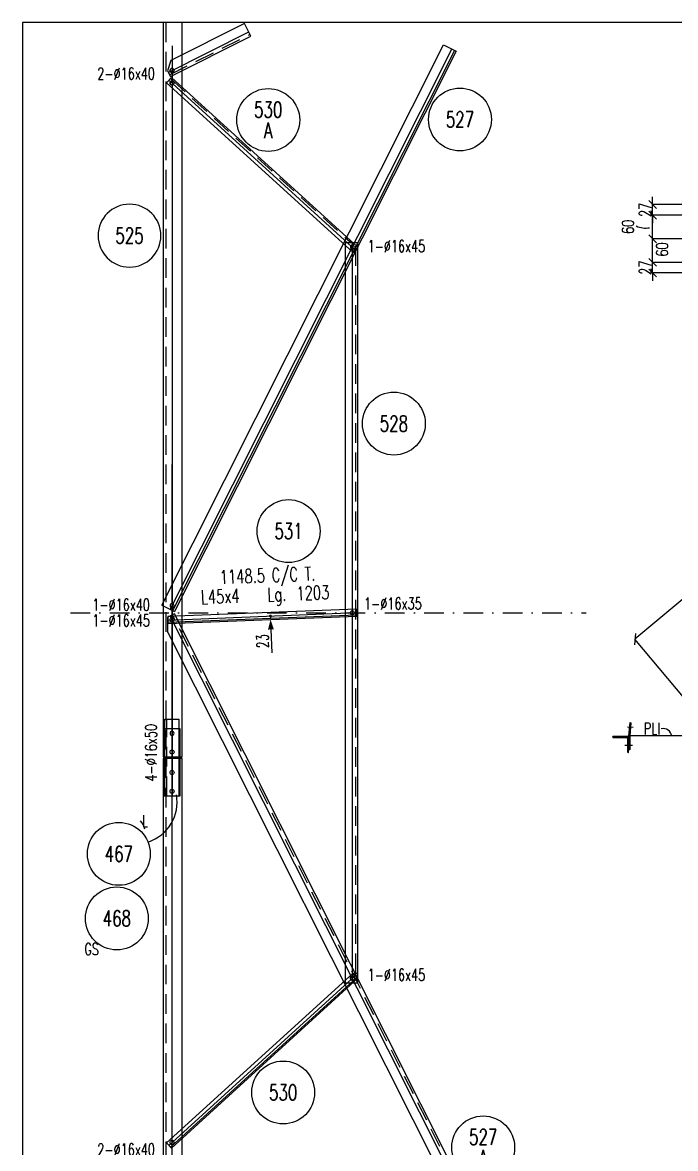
# Model space of a CAD drawing. Extents: x 575476 to 595751, y -97905 to -83554.
# Drawn here: x 575476 to 579631, y -90717 to -83554 of the extents above; entities that cross this region are included whole.
import ezdxf
from ezdxf.enums import TextEntityAlignment as Align

# ---------------------------------------------------------------- set-up
doc = ezdxf.new("R2010")
doc.units = 0
doc.header["$LTSCALE"] = 250
doc.header["$MEASUREMENT"] = 0
doc.linetypes.add('DASHDOT', pattern=[1, 0.5, -0.25, 0, -0.25])
doc.linetypes.add('DASHED', pattern=[0.75, 0.5, -0.25])
doc.layers.get('0').update_dxf_attribs({"linetype": 'CONTINUOUS'})
doc.layers.get('DEFPOINTS').update_dxf_attribs({"linetype": 'CONTINUOUS'})
for name, color, linetype in [('ASSI', 6, 'CONTINUOUS'), ('BOLLINI_1', 7, 'CONTINUOUS'), ('BOLLINI_5', 7, 'CONTINUOUS'), ('FORI', 2, 'CONTINUOUS'), ('LINEA_ANG', 2, 'CONTINUOUS'), ('LINEE_PIASTRE', 2, 'CONTINUOUS'), ('LM', 7, 'CONTINUOUS'), ('LS', 7, 'CONTINUOUS'), ('MZ', 6, 'DASHDOT'), ('PIASTRE', 5, 'CONTINUOUS'), ('QT_MAL', 7, 'CONTINUOUS'), ('QT_MPR', 7, 'CONTINUOUS'), ('TRAT-Y', 7, 'DASHED')]:
    doc.layers.add(name, color=color, linetype=linetype)
doc.styles.add('QUOTE', font='ROMANS8.SHX', dxfattribs={"width": 0.7})
doc.styles.add('RQL', font='ROMANS8.SHX', dxfattribs={"width": 0.7})
doc.styles.add('RS', font='ROMANS8.shx', dxfattribs={"width": 0.7})
doc.styles.get("Standard").update_dxf_attribs({"font": 'ROMANS8.SHX', "width": 0.7})
doc.dimstyles.new('FRECCE1', dxfattribs={"dimtxt": 75, "dimasz": 8.33, "dimexe": 0, "dimexo": 0, "dimgap": 1, "dimtad": 1, "dimzin": 0, "dimdsep": 46, "dimtxsty": 'RS', "dimblk1": 'QUOTP', "dimblk2": 'QUOTF', "dimsah": 1, "dimcen": 0, "dimclrd": 2, "dimclre": 2, "dimclrt": 7, "dimadec": 0, "dimazin": 0, "dimtfac": 1, "dimtix": 1, "dimtmove": 2, "dimatfit": 3, "dimldrblk": 'QUOTP', "dimfxl": 1, "dimtolj": 1, "dimtzin": 0, "dimarcsym": 0})
doc.dimstyles.new('TRATTO', dxfattribs={"dimscale": 0, "dimtxt": 75, "dimasz": 50, "dimexe": 0, "dimexo": 0, "dimgap": 10, "dimtad": 1, "dimrnd": 0.5, "dimdsep": 46, "dimtxsty": 'RS', "dimblk1": 'OBLIQUE', "dimblk2": 'OBLIQUE', "dimsah": 1, "dimcen": 0.09, "dimclrd": 2, "dimclre": 2, "dimclrt": 7, "dimadec": 0, "dimazin": 0, "dimtfac": 1, "dimtix": 1, "dimtmove": 2, "dimatfit": 3, "dimfxl": 1, "dimtolj": 1, "dimtzin": 0, "dimarcsym": 0})

# ---------------------------------------------------------------- blocks, each defined once
blk = doc.blocks.new('ASSE98')
blk.add_line((0, 0), (1, 0))
at = {"color": 7, "style": 'QUOTE', "width": 0.5, "flags": 1}
for tag, p in [('TI', (1.38308, 6.82731)), ('DI_S', (1.38308, 6.42178)), ('D_S', (1.38308, 6.02092)), ('E_S', (1.38308, 5.68065)), ('NFORI', (1.36454, 5.29792)), ('ALAR', (1.36349, 4.93246)), ('FAM', (1.3775, 4.54645)), ('ALA', (1.38308, 4.19257)), ('DISP2', (1.38308, 3.84971)), ('DISP1', (1.38308, 3.50686)), ('PINZAF', (1.38308, 3.164)), ('PINZAI', (1.38308, 2.82114)), ('TRP', (1.38308, 2.47829)), ('NP', (1.38308, 2.13543)), ('SV', (1.38308, 1.79257)), ('PESO', (1.38308, 1.44971)), ('QUA', (1.38308, 1.10686)), ('LUN', (1.38308, 0.764)), ('PROF', (1.38308, 0.42114)), ('POS', (1.38308, 0.07829))]:
    blk.add_attdef(tag, p, '', height=0.2, dxfattribs=at)
at = {"color": 7, "flags": 1}
for tag, p in [('LAV1', (3.07431, 6.82847)), ('LAV2', (3.07431, 6.49513)), ('LAV3', (3.07431, 6.1618)), ('LAV4', (3.07431, 5.82847)), ('LAV5', (3.07431, 5.49513)), ('LAV6', (3.07431, 5.1618)), ('LAV7', (3.07431, 4.82847)), ('LAV8', (3.07431, 4.49513)), ('LAV9', (3.07431, 4.1618)), ('LAV10', (3.07431, 3.82847))]:
    blk.add_attdef(tag, p, '', height=0.2, dxfattribs=at)
blk = doc.blocks.new('16')
blk.add_circle((0, 0), 1)
blk = doc.blocks.new('MRKR_98')
blk.add_point((0, 0))
at = {"color": 7, "style": 'QUOTE', "width": 0.5, "flags": 1}
for tag, p in [('AUX2', (3.71, 4.93)), ('NFORI', (3.72, 5.3)), ('TI', (3.73, 6.83)), ('AUX1', (3.73, 4.19)), ('DI_S', (3.73, 6.42)), ('D_S', (3.73, 6.02)), ('E_S', (3.73, 5.68)), ('FAM', (3.73, 4.55)), ('COMMESSA', (3.73, 3.85)), ('MD', (3.73, 3.51)), ('MP', (3.73, 3.16)), ('LARGHEZZA', (3.73, 2.82)), ('SPESSORE', (3.73, 2.48)), ('NP', (3.73, 2.14)), ('SV', (3.73, 1.79)), ('PESO', (3.73, 1.45)), ('QUA', (3.73, 1.11)), ('LUN', (3.73, 0.76)), ('PROF', (3.73, 0.42)), ('POS', (3.73, 0.08))]:
    blk.add_attdef(tag, p, '', height=0.2, dxfattribs=at)
at = {"color": 7, "flags": 1}
for tag, p in [('LAV1', (5.26, 6.88)), ('LAV2', (5.26, 6.55)), ('LAV3', (5.26, 6.21)), ('LAV4', (5.26, 5.88)), ('LAV5', (5.26, 5.55)), ('LAV6', (5.26, 5.21)), ('LAV7', (5.26, 4.88)), ('LAV8', (5.26, 4.55)), ('LAV9', (5.26, 4.21)), ('LAV10', (5.26, 3.88))]:
    blk.add_attdef(tag, p, '', height=0.2, dxfattribs=at)
blk = doc.blocks.new('_OBLIQUE')
at = {"color": 0, "linetype": 'ByBlock'}
blk.add_line((-0.5, -0.5), (0.5, 0.5), dxfattribs=at)
blk = doc.blocks.new('*D63')
at = {"layer": 'DEFPOINTS', "color": 0, "transparency": 16777216}
for p in [(581561.3, -86613.2), (579373.6, -87477.2), (579839.2, -88033.9)]:
    blk.add_point(p, dxfattribs=at)
at = {"layer": 'QT_MPR', "color": 2, "lineweight": -2, "transparency": 16777216}
for p, q in [((581086.1, -86044.9), (579373.6, -87477.2)), ((581561.3, -86613.2), (581086.1, -86044.9)), ((579839.2, -88033.9), (579373.6, -87477.2))]:
    blk.add_line(p, q, dxfattribs=at)
at = {"layer": 'QT_MPR', "color": 2, "lineweight": -2, "transparency": 16777216, "xscale": 50, "yscale": 50, "zscale": 50}
for p, rotation in [((581086.1, -86044.9), 39.90711889198423), ((579373.6, -87477.2), 219.9071188919842)]:
    blk.add_blockref('_OBLIQUE', p, dxfattribs=dict(at, rotation=rotation))
at = {"layer": 'QT_MPR', "color": 7, "transparency": 16777216, "insert": (580199.4, -86724.6), "char_height": 75, "attachment_point": 5, "rotation": 39.90712, "style": 'RS'}
blk.add_mtext('\\A1;2232.5', dxfattribs=at)
blk = doc.blocks.new('QUOTP')
at = {"layer": 'ASSI', "color": 2, "const_width": 1.07}
blk.add_lwpolyline([(-0.53, 0, 1), (0.53, 0, 1)], format="xyb", close=True, dxfattribs=at)
blk = doc.blocks.new('QUOTF')
at = {"layer": 'LS', "color": 2}
blk.add_line((7.5, 0), (25.5, 0), dxfattribs=at)
blk.add_solid([(7.5, 2.25), (0, 0), (7.5, -2.25)], dxfattribs=at)
blk = doc.blocks.new('*D102')
at = {"layer": 'DEFPOINTS', "color": 0, "transparency": 16777216}
for p in [(577053.4, -87329.8), (577054.3, -87352.8), (577054.3, -87352.8)]:
    blk.add_point(p, dxfattribs=at)
at = {"layer": 'QT_MAL', "color": 2, "lineweight": -2, "transparency": 16777216}
for p, q in [((577053.4, -87329.8), (577053.4, -87329.8)), ((577053.8, -87338.2), (577054, -87344.5)), ((577054.3, -87352.8), (577054.3, -87352.8))]:
    blk.add_line(p, q, dxfattribs=at)
at = {"layer": 'QT_MAL', "color": 2, "lineweight": -2, "transparency": 16777216, "xscale": 8.33, "yscale": 8.33, "zscale": 8.33}
for name, p, rotation in [('QUOTF', (577054.3, -87352.8), 272.2455961902394), ('QUOTP', (577053.4, -87329.8), 92.24559619023945)]:
    blk.add_blockref(name, p, dxfattribs=dict(at, rotation=rotation))
at = {"layer": 'QT_MAL', "color": 7, "transparency": 16777216, "insert": (577004.2, -87490), "char_height": 75, "attachment_point": 5, "rotation": 92.2456, "style": 'RS'}
blk.add_mtext('\\A1;23', dxfattribs=at)
blk = doc.blocks.new('bull')
at = {"style": 'RS', "width": 0.7, "flags": 1}
for tag, p in [('NN', (-12.25, 0)), ('DIAMETRO', (0, -4.86)), ('SERRAGGIO', (0, -9.71)), ('LUNGHEZZA', (0, -14.57)), ('NB', (0, -19.43)), ('TIPO', (0, -24.12)), ('EL', (-0.14, -29))]:
    blk.add_attdef(tag, p, '', height=3, dxfattribs=at)
at = {"style": 'RS', "width": 0.7}
blk.add_attdef('BULLONE', (0, 0), '', height=3, dxfattribs=at)
blk = doc.blocks.new('YYY')
blk.add_circle((0, 0), 8)
at = {"color": 3, "style": 'RQL', "width": 0.7}
for tag, p in [('POS3', (0, 0.65)), ('POS2', (0, -4.63))]:
    blk.add_attdef(tag, text='', height=4, dxfattribs=at).set_placement(p, align=Align.CENTER)
at = {"style": 'RQL', "width": 0.7, "flags": 1}
blk.add_attdef('TIPO', text='', height=3, dxfattribs=at).set_placement((0, 0), align=Align.MIDDLE_CENTER)
blk = doc.blocks.new('xxx')
blk.add_circle((0, 0), 8)
at = {"color": 3, "style": 'RQL', "width": 0.7}
blk.add_attdef('POS', text='', height=4, dxfattribs=at).set_placement((0, 0), align=Align.MIDDLE)
at = {"style": 'RQL', "width": 0.7, "flags": 1}
for tag, p in [('POS1', (-0.39, -5.42)), ('TIPO', (-0.39, -8.66))]:
    blk.add_attdef(tag, p, '', height=2, dxfattribs=at)
blk = doc.blocks.new('*D27')
at = {"layer": 'DEFPOINTS', "color": 0, "transparency": 16777216}
for p in [(579486, -85080.1), (580097.4, -85080.1), (579779.8, -85147.6)]:
    blk.add_point(p, dxfattribs=at)
at = {"layer": 'LS', "color": 2, "lineweight": -2, "transparency": 16777216}
for p, q in [((579486, -85080.1), (579486, -85030.1)), ((580097.4, -85080.1), (579486, -85080.1)), ((579486, -85147.6), (579486, -85080.1)), ((579779.8, -85147.6), (579486, -85147.6)), ((579486, -85147.6), (579486, -85197.6))]:
    blk.add_line(p, q, dxfattribs=at)
at = {"layer": 'LS', "color": 2, "lineweight": -2, "transparency": 16777216, "xscale": 50, "yscale": 50, "zscale": 50}
for p, rotation in [((579486, -85080.1), 270), ((579486, -85147.6), 90)]:
    blk.add_blockref('_OBLIQUE', p, dxfattribs=dict(at, rotation=rotation))
at = {"layer": 'LS', "color": 7, "transparency": 16777216, "insert": (579438.5, -85113.9), "char_height": 75, "attachment_point": 5, "rotation": 90, "style": 'RS'}
blk.add_mtext('\\A1;27', dxfattribs=at)
blk = doc.blocks.new('*D28')
at = {"layer": 'DEFPOINTS', "color": 0, "transparency": 16777216}
for p in [(579486, -84930.1), (579779.8, -84930.1), (579847.3, -85080.1)]:
    blk.add_point(p, dxfattribs=at)
at = {"layer": 'LS', "color": 2, "lineweight": -2, "transparency": 16777216}
for p, q in [((579779.8, -84930.1), (579486, -84930.1)), ((579486, -85080.1), (579486, -84930.1)), ((579847.3, -85080.1), (579486, -85080.1))]:
    blk.add_line(p, q, dxfattribs=at)
at = {"layer": 'LS', "color": 2, "lineweight": -2, "transparency": 16777216, "xscale": 50, "yscale": 50, "zscale": 50}
for p, rotation in [((579486, -84930.1), 90), ((579486, -85080.1), 270)]:
    blk.add_blockref('_OBLIQUE', p, dxfattribs=dict(at, rotation=rotation))
at = {"layer": 'LS', "color": 7, "transparency": 16777216, "insert": (579546, -84998.5), "char_height": 75, "attachment_point": 5, "rotation": 90, "style": 'RS'}
blk.add_mtext('\\A1;60', dxfattribs=at)
blk = doc.blocks.new('*D29')
at = {"layer": 'DEFPOINTS', "color": 0, "transparency": 16777216}
for p in [(579486, -84780.1), (579972.3, -84780.1), (579779.8, -84930.1)]:
    blk.add_point(p, dxfattribs=at)
at = {"layer": 'LS', "color": 2, "lineweight": -2, "transparency": 16777216}
for p, q in [((579972.3, -84780.1), (579486, -84780.1)), ((579486, -84930.1), (579486, -84780.1)), ((579779.8, -84930.1), (579486, -84930.1))]:
    blk.add_line(p, q, dxfattribs=at)
at = {"layer": 'LS', "color": 2, "lineweight": -2, "transparency": 16777216, "xscale": 50, "yscale": 50, "zscale": 50}
for p, rotation in [((579486, -84780.1), 90), ((579486, -84930.1), 270)]:
    blk.add_blockref('_OBLIQUE', p, dxfattribs=dict(at, rotation=rotation))
at = {"layer": 'LS', "color": 7, "transparency": 16777216, "insert": (579329, -84854), "char_height": 75, "attachment_point": 5, "rotation": 90, "style": 'RS'}
blk.add_mtext('\\A1;60', dxfattribs=at)
blk = doc.blocks.new('*D30')
at = {"layer": 'DEFPOINTS', "color": 0, "transparency": 16777216}
for p in [(579486, -84712.6), (579779.8, -84712.6), (579972.3, -84780.1)]:
    blk.add_point(p, dxfattribs=at)
at = {"layer": 'LS', "color": 2, "lineweight": -2, "transparency": 16777216}
for p, q in [((579486, -84712.6), (579486, -84662.6)), ((579779.8, -84712.6), (579486, -84712.6)), ((579486, -84780.1), (579486, -84712.6)), ((579972.3, -84780.1), (579486, -84780.1)), ((579486, -84780.1), (579486, -84830.1))]:
    blk.add_line(p, q, dxfattribs=at)
at = {"layer": 'LS', "color": 2, "lineweight": -2, "transparency": 16777216, "xscale": 50, "yscale": 50, "zscale": 50}
for p, rotation in [((579486, -84712.6), 270), ((579486, -84780.1), 90)]:
    blk.add_blockref('_OBLIQUE', p, dxfattribs=dict(at, rotation=rotation))
at = {"layer": 'LS', "color": 7, "transparency": 16777216, "insert": (579438.5, -84746.4), "char_height": 75, "attachment_point": 5, "rotation": 90, "style": 'RS'}
blk.add_mtext('\\A1;27', dxfattribs=at)

msp = doc.modelspace()

# ---------------------------------------------------------------- hatches: boundary and pattern name
at = {"layer": 'LS'}
h = msp.add_hatch(dxfattribs=at)
h.set_pattern_fill('_U', color=4, scale=5, angle=225, style=0, pattern_type=0)
h.set_pattern_definition([(225, (1068760.6475, -91522.2666), (3.535533906, -3.535533906), [])])
edge = h.paths.add_edge_path()
edge.add_line((579331.648, -88097.267), (579231.648, -88097.267))
edge.add_line((579231.648, -88097.267), (579231.648, -88099.267))
edge.add_arc((579235.648, -88099.267), 4, 180, 270)
edge.add_line((579235.648, -88103.267), (579317.648, -88103.267))
edge.add_arc((579317.648, -88111.267), 8, 360, 450, ccw=False)
edge.add_line((579325.648, -88111.267), (579325.648, -88193.267))
edge.add_arc((579329.648, -88193.267), 4, 180, 270)
edge.add_line((579329.648, -88197.267), (579331.648, -88197.267))
edge.add_line((579331.648, -88197.267), (579331.648, -88097.267))

# ---------------------------------------------------------------- linework, layer by layer
at = {"layer": 'LINEA_ANG'}
for p, q in [((576491.511, -83554.498), (576371.511, -83554.498)), ((576371.511, -83554.498), (576371.511, -88225.498)), ((576888.291, -83560.912), (576419.304, -83796.869)), ((576491.511, -88225.498), (576491.511, -83554.498)), ((576928.741, -83641.31), (576888.291, -83560.912)), ((576416.875, -83898.84), (576928.741, -83641.31)), ((576361.777, -87261.54), (578155.074, -83697.184)), ((578155.074, -83697.184), (578235.472, -83737.633)), ((576419.304, -83796.869), (576397.998, -83861.321)), ((578223.859, -83731.791), (576430.562, -87296.147)), ((578235.472, -83737.633), (576442.175, -87301.99)), ((576397.998, -83861.321), (576416.875, -83898.84)), ((576392.734, -83938.017), (576423.009, -83904.724)), ((577580.176, -85017.834), (576392.734, -83938.017)), ((576423.009, -83904.724), (577610.452, -84984.541)), ((577566.061, -84944.174), (577560.343, -84950.463)), ((577610.086, -84956.307), (577530.086, -84956.307)), ((577530.086, -84956.307), (577530.086, -89662.307)), ((577610.452, -84984.541), (577580.176, -85017.834)), ((577610.086, -89662.307), (577610.086, -84956.307)), ((576361.777, -87261.54), (576442.175, -87301.99)), ((577601.746, -87286.325), (576399.669, -87333.462)), ((577603.509, -87331.29), (577601.746, -87286.325)), ((576399.669, -87333.462), (576401.433, -87378.428)), ((576442.188, -87316.81), (576400.202, -87337.934)), ((576400.442, -87434.084), (576400.202, -87337.934)), ((576401.1, -87369.934), (577603.176, -87322.797)), ((576401.433, -87378.428), (577603.509, -87331.29)), ((579913.674, -94216.735), (576442.188, -87316.81)), ((576400.442, -87434.084), (579811.703, -94214.305)), ((576380.511, -88475.498), (576380.511, -87985.498)), ((576380.511, -87985.498), (576470.511, -87985.498)), ((576470.511, -87985.498), (576470.511, -88475.498)), ((576371.511, -88225.498), (576491.511, -88225.498)), ((576491.511, -88235.277), (576371.511, -88235.277)), ((576371.511, -88235.277), (576371.511, -94235.277)), ((576491.511, -94132.277), (576491.511, -88235.277)), ((576470.511, -88475.498), (576380.511, -88475.498)), ((577580.176, -89600.941), (576392.734, -90680.758)), ((577610.452, -89634.234), (577580.176, -89600.941)), ((577597.586, -89602.307), (577610.086, -89602.307)), ((576417.29, -90707.762), (577604.733, -89627.945)), ((576423.009, -90714.051), (577610.452, -89634.234)), ((577530.086, -89662.307), (577610.086, -89662.307)), ((576392.734, -90680.758), (576423.009, -90714.051))]:
    msp.add_line(p, q, dxfattribs=at)
at = {"layer": 'LINEE_PIASTRE'}
for p, q in [((576377.511, -88475.498), (576377.511, -88045.498)), ((576377.511, -88045.498), (576477.511, -88045.498)), ((576477.511, -88045.498), (576477.511, -88475.498)), ((576477.511, -88475.498), (576377.511, -88475.498))]:
    msp.add_line(p, q, dxfattribs=at)
at = {"layer": 'LS', "color": 6}
for p, q in [((576427.511, -83703.498), (576427.511, -88252.02)), ((576427.511, -88684.029), (576427.511, -86366.755)), ((576427.511, -94196.277), (576427.511, -86366.755)), ((579339.855, -88008.151), (579332.648, -88091.962)), ((579339.855, -88008.151), (579347.826, -88008.836)), ((579347.826, -88008.836), (579340.648, -88092.305)), ((579324.893, -88033.964), (579362.115, -88037.165)), ((579332.648, -88091.962), (579332.648, -88180.897)), ((579340.648, -88092.305), (579340.648, -88180.897)), ((586886.261, -88092.305), (579340.648, -88092.305)), ((579357.478, -88153.897), (579309.602, -88153.897)), ((579340.648, -88180.897), (579332.648, -88180.897))]:
    msp.add_line(p, q, dxfattribs=at)
at = {"layer": 'LS', "color": 8}
msp.add_lwpolyline([(575475.59, -83555.09), (575475.59, -97905.09), (591375.59, -97905.09), (591375.59, -95905.09), (595750.59, -95905.09), (595750.59, -83555.09), (575475.59, -83555.09)], close=True, dxfattribs=at)
at = {"layer": 'LS', "color": 6}
msp.add_lwpolyline([(579331.648, -88097.267), (579231.648, -88097.267), (579231.648, -88099.267, 0.41421356), (579235.648, -88103.267), (579317.648, -88103.267, -0.41421356), (579325.648, -88111.267), (579325.648, -88193.267, 0.41421356), (579329.648, -88197.267), (579331.648, -88197.267)], format="xyb", close=True, dxfattribs=at)
for centre, radius, start, end in [((579440.248, -84729.701), 132.607, 243.9552561, 281.4756406), ((579552.78, -88100.476), 54.907, 7.3445349, 102.5425194), ((576192.482, -88513.871), 266.963, 288.1794466, 10.2272518), ((576161.864, -88701.395), 93.674, 9.1293895, 47.1623047)]:
    msp.add_arc(centre, radius, start, end, dxfattribs=at)
at = {"layer": 'MZ'}
msp.add_line((575781.164, -87309.387), (579063.175, -87309.387), dxfattribs=at)
at = {"layer": 'TRAT-Y'}
for p, q in [((576388.511, -83554.498), (576388.511, -88225.498)), ((576411.032, -83887.227), (576922.898, -83629.697)), ((576417.29, -83911.013), (577560.343, -84950.463)), ((577597.586, -89602.307), (577597.586, -84956.307)), ((579902.061, -94222.577), (576430.575, -87322.653)), ((576394.511, -88475.498), (576394.511, -87985.498)), ((576388.511, -88235.277), (576388.511, -94235.277))]:
    msp.add_line(p, q, dxfattribs=at)

# ---------------------------------------------------------------- block references
at = {"layer": 'ASSI'}
for p, xscale, rotation in [((576371.511, -83555.09), 4671, 270), ((576403.391, -83872.041), 573, 26.70785937687735), ((576415.376, -87288.507), 3990, 63.29214062312587), ((576427.511, -87985.498), 490, 270)]:
    msp.add_blockref('ASSE98', p, dxfattribs=dict(at, xscale=xscale, rotation=rotation))
for p, xscale, zscale, rotation in [((577594.978, -85001.557), 1605, 1605, 137.7177644699593), ((577575.086, -89662.307), 4706, 4706, 89.99999999999999), ((579886.875, -94230.218), 7724.000000000005, 7724.000000000005, 116.7078593768721), ((576371.511, -88235.277), 6000, 6000, 269.9999999999999), ((576407.535, -90697.034), 1605, 1605, 42.28223553004205)]:
    msp.add_blockref('ASSE98', p, dxfattribs=dict(at, xscale=xscale, zscale=zscale, rotation=rotation))
ref = msp.add_blockref('ASSE98', (576400.531, -87355.445), dxfattribs=dict(at, xscale=1203, zscale=1203, rotation=2.245596190239448))
ref.add_attrib('PROF', 'L45x4', (576612.087, -87254.111), dxfattribs={"layer": '0', "color": 2, "height": 87.5, "rotation": 2.2455962, "style": 'QUOTE', "width": 0.7})
ref.add_attrib('LUN', '1203', (577220.203, -87230.265), dxfattribs={"layer": '0', "color": 2, "height": 87.5, "rotation": 2.2455962, "style": 'QUOTE', "width": 0.7})
ref.add_attrib('PESO', '1148.5 C/C T.', (576731.962, -87126.891), dxfattribs={"layer": '0', "color": 2, "height": 87.5, "rotation": 2.2455962, "style": 'QUOTE', "width": 0.7})
ref.add_attrib('SV', 'Lg.', (577035.178, -87237.521), dxfattribs={"layer": '0', "color": 2, "height": 87.5, "rotation": 2.2455962, "style": 'QUOTE', "width": 0.7})
at = {"layer": 'BOLLINI_1', "xscale": 25, "yscale": 25, "zscale": 25}
for p, values in [((578259.67, -84171.221), {'POS': '527'}), ((577839.139, -86105.877), {'POS': '528'}), ((577169.004, -86789.74), {'POS': '531'}), ((576088.748, -88842.899), {'POS': '467'}), ((576076.039, -89253.509), {'POS': '468'}), ((577134.593, -90360.626), {'POS': '530'})]:
    msp.add_blockref('xxx', p, dxfattribs=at).add_auto_attribs(values)
at = {"layer": 'BOLLINI_1'}
ref = msp.add_blockref('xxx', (576156.768, -84910.269), dxfattribs=dict(at, xscale=-25, yscale=25, zscale=25))
ref.add_attrib('POS', '525', dxfattribs={"layer": '0', "color": 3, "height": 100, "style": 'RQL', "width": 0.7}).set_placement((576156.768, -84910.269), align=Align.MIDDLE)
at = {"layer": 'BOLLINI_5', "xscale": 25, "yscale": 25, "zscale": 25}
for p, values in [((577039.566, -84174.52), {'POS3': '530', 'POS2': 'A'}), ((578407.743, -90710.045), {'POS3': '527', 'POS2': 'A'})]:
    msp.add_blockref('YYY', p, dxfattribs=at).add_auto_attribs(values)
at = {"layer": 'FORI', "yscale": 13, "zscale": 13}
for p, xscale, rotation in [((576427.511, -83859.906), 13, 180), ((576427.511, -83859.906), -13, 90), ((576427.511, -83939.906), -13, 270), ((577575.086, -84983.468), -13, 270), ((576427.511, -87264.387), -13, 269.9999999999986), ((577575.086, -87309.387), 13, 270), ((576427.511, -87354.387), 13, 270), ((576427.511, -88075.498), -13, 90), ((576427.511, -88195.498), 13, 89.99999999999999), ((576427.511, -88325.498), 13, 89.99999999999999), ((576427.511, -88445.498), 13, 89.99999999999999), ((577575.086, -89635.307), 13, 270), ((576427.511, -90678.869), 13, 270.0000000000014)]:
    msp.add_blockref('16', p, dxfattribs=dict(at, xscale=xscale, rotation=rotation))
at = {"layer": 'FORI', "xscale": 13, "yscale": 13, "zscale": 13}
msp.add_blockref('16', (576427.511, -83939.906), dxfattribs=at)
at = {"layer": 'LS', "color": 7, "xscale": 25, "yscale": 25, "zscale": 25}
for p, values in [((575951.531, -83916.97), {'BULLONE': '2-%%c16x40                '}), ((577671.685, -85014.873), {'BULLONE': '1-%%c16x45                '}), ((575919.513, -87295.629), {'BULLONE': '1-%%c16x40                '}), ((577649.598, -87288.043), {'BULLONE': '1-%%c16x35                '}), ((575919.513, -87395.629), {'BULLONE': '1-%%c16x45                '}), ((577671.685, -89649.946), {'BULLONE': '1-%%c16x45                '}), ((575951.531, -90760.986), {'BULLONE': '2-%%c16x40                '})]:
    msp.add_blockref('bull', p, dxfattribs=at).add_auto_attribs(values)
at = {"layer": 'LS', "color": 7, "xscale": 25, "yscale": 25, "zscale": 25, "rotation": 90}
msp.add_blockref('bull', (576330.841, -88383.047), dxfattribs=at).add_auto_attribs({'BULLONE': '4-%%c16x50                '})
at = {"layer": 'PIASTRE', "xscale": 20, "yscale": 20, "zscale": 20, "rotation": 89.99999999999999}
msp.add_blockref('MRKR_98', (576477.511, -88055.498), dxfattribs=at)

# ---------------------------------------------------------------- texts
at = {"layer": 'LM', "linetype": 'ByBlock', "style": 'RS', "width": 0.7}
for s, p in [('L', (576236.051, -88670.808)), ('GS', (575869.435, -89485.868))]:
    msp.add_text(s, height=75, dxfattribs=at).set_placement(p)
at = {"layer": 'LS', "color": 7, "insert": (579481.613, -88045.94), "char_height": 75, "attachment_point": 5, "style": 'RS'}
msp.add_mtext('\\A1;PLI', dxfattribs=at)

# ---------------------------------------------------------------- dimensions: what is measured, and where the dimension line sits
at = {"layer": 'LS', "color": 6}
for base, p1, p2, picture, middle in [((579485.972, -84712.64), (579972.28, -84780.14), (579779.78, -84712.64), '*D30', (579438.472, -84746.39)), ((579485.972, -85080.14), (579779.78, -85147.64), (580097.369, -85080.14), '*D27', (579438.472, -85113.89))]:
    dim = msp.add_linear_dim(base=base, p1=p1, p2=p2, angle=90, text='27', dimstyle='TRATTO', override={"dimscale": 1}, dxfattribs=at)
    dim.commit()
    dim.dimension.update_dxf_attribs({"geometry": picture, "text_midpoint": middle})
for base, p1, p2, picture, middle in [((579485.972, -84780.14), (579779.78, -84930.14), (579972.28, -84780.14), '*D29', (579328.954, -84854.004)), ((579485.972, -84930.14), (579847.28, -85080.14), (579779.78, -84930.14), '*D28', (579545.963, -84998.472))]:
    dim = msp.add_linear_dim(base=base, p1=p1, p2=p2, angle=90, text='60', dimstyle='TRATTO', override={"dimscale": 1}, dxfattribs=at)
    dim.commit()
    dim.dimension.update_dxf_attribs({"geometry": picture, "text_midpoint": middle, "dimtype": 160})
at = {"layer": 'QT_MAL'}
dim = msp.add_linear_dim(base=(577054.348, -87352.825), p1=(577053.447, -87329.842), p2=(577054.348, -87352.825), angle=92.2455962, text='23', dimstyle='FRECCE1', dxfattribs=at)
dim.commit()
dim.dimension.update_dxf_attribs({"geometry": '*D102', "text_midpoint": (577004.208, -87489.976), "dimtype": 160})
at = {"layer": 'QT_MPR'}
dim = msp.add_linear_dim(base=(579373.588, -87477.191), p1=(581561.328, -86613.153), p2=(579839.184, -88033.897), angle=39.9071189, text='2232.5', dimstyle='TRATTO', override={"dimscale": 1}, dxfattribs=at)
dim.commit()
dim.dimension.update_dxf_attribs({"geometry": '*D63', "text_midpoint": (580199.375, -86724.629), "dimtype": 160})

doc.saveas('drawing.dxf')
